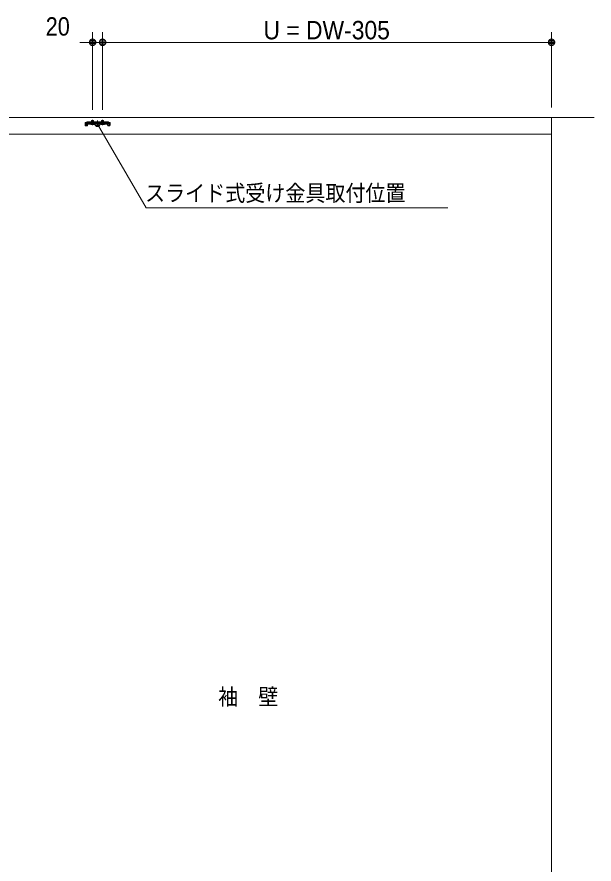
# Model space of a CAD drawing. Units: millimetres, scale not verified. Extents: x -6062 to 6062, y -3045 to 3045.
# Drawn here: x -3169 to -2019, y -1139 to 551 of the extents above; entities that cross this region are included whole.
import ezdxf
from ezdxf.enums import TextEntityAlignment as Align

# ---------------------------------------------------------------- set-up
doc = ezdxf.new("R2010")
doc.units = ezdxf.units.MM
doc.header["$LTSCALE"] = 20
for name, color, linetype, lineweight in [('0-0_2寸法-3', 7, 'Continuous', 9), ('0-1_3一般', 7, 'Continuous', 9), ('0-2_2寸法-1', 7, 'Continuous', 9), ('0-3_0', 7, 'Continuous', 9), ('0-4_2寸法-2', 7, 'Continuous', 9)]:
    doc.layers.add(name, color=color, linetype=linetype, lineweight=lineweight)
doc.styles.add('ＭＳ ゴシック', font='')
doc.styles.add('ＭＳ Ｐゴシック', font='')
doc.styles.get('ＭＳ ゴシック').set_extended_font_data('MS Gothic')
doc.styles.get('ＭＳ Ｐゴシック').set_extended_font_data('MS PGothic')

# ---------------------------------------------------------------- blocks, each defined once
blk = doc.blocks.new('_Dot')
at = {"layer": '0-3_0'}
for p, q in [((-10, 0), (-20, 0)), ((9.78, 2), (-9.78, 2)), ((7.99, 6), (-7.99, 6)), ((9.16, -3.98), (-9.16, -3.98)), ((6, -7.98), (-6, -7.98))]:
    blk.add_line(p, q, dxfattribs=at)
for points in [[(10, 0), (9.92, 1.25), (9.69, 2.49), (9.3, 3.68), (8.76, 4.82), (8.09, 5.88), (7.29, 6.85), (6.37, 7.71), (5.36, 8.44), (4.26, 9.05), (3.09, 9.51), (1.87, 9.82), (0.63, 9.98), (-0.63, 9.98), (-1.87, 9.82), (-3.09, 9.51), (-4.26, 9.05), (-5.36, 8.44), (-6.37, 7.71), (-7.29, 6.85), (-8.09, 5.88), (-8.76, 4.82), (-9.3, 3.68), (-9.69, 2.49), (-9.92, 1.25), (-10, 0), (0, 0)], [(-10, 0), (-9.92, -1.25), (-9.69, -2.49), (-9.3, -3.68), (-8.76, -4.82), (-8.09, -5.88), (-7.29, -6.85), (-6.37, -7.71), (-5.36, -8.44), (-4.26, -9.05), (-3.09, -9.51), (-1.87, -9.82), (-0.63, -9.98), (0.63, -9.98), (1.87, -9.82), (3.09, -9.51), (4.26, -9.05), (5.36, -8.44), (6.37, -7.71), (7.29, -6.85), (8.09, -5.88), (8.76, -4.82), (9.3, -3.68), (9.69, -2.49), (9.92, -1.25), (10, 0), (0, 0)]]:
    blk.add_lwpolyline(points, close=True, dxfattribs=at)
blk = doc.blocks.new('グループ-42')
at = {"layer": '0-1_3一般'}
for p, q in [((-4623.5, 7000), (-55863.5, 7000)), ((-6320, 7000), (-6320, -40000))]:
    blk.add_line(p, q, dxfattribs=at)
blk = doc.blocks.new('グループ-43')
at = {"layer": '0-1_3一般'}
for p, q in [((-24918, 6808.1), (-24867.1, 6808.1)), ((-24918, 6808.1), (-24918, 6764.1)), ((-24918, 6764.1), (-24918, 6762.1)), ((-24894, 6762.1), (-24918, 6762.1)), ((-24918, 6762.1), (-24918, 6742.1)), ((-24867.1, 6762.1), (-24918, 6762.1)), ((-24894, 6742.1), (-24894, 6762.1)), ((-24852.5, 6822.6), (-24867.1, 6808.1)), ((-24848, 6762.1), (-24867.1, 6762.1)), ((-24839.1, 6836.1), (-24852.5, 6822.6)), ((-24848, 6762.1), (-24834.5, 6775.6)), ((-24820, 6836.1), (-24839.1, 6836.1)), ((-24834.5, 6775.6), (-24820, 6790.1)), ((-24820, 6836.1), (-24720, 6836.1)), ((-24800, 6836.1), (-24820, 6826.1)), ((-24820, 6790.1), (-24820, 6836.1)), ((-24800, 6790.1), (-24820, 6790.1)), ((-24820, 6780.1), (-24820, 6790.1)), ((-24800, 6790.1), (-24820, 6780.1)), ((-24020, 6766.1), (-24820, 6766.1)), ((-24820, 6766.1), (-24820, 6742.1)), ((-24720, 6790.1), (-24800, 6790.1)), ((-24120, 6836.1), (-24720, 6836.1)), ((-24720, 6836.1), (-24720, 6825.2)), ((-24720, 6815.2), (-24720, 6825.2)), ((-24720, 6815.2), (-24720, 6790.1)), ((-24720, 6790.1), (-24720, 6784.1)), ((-24130, 6815.2), (-24710, 6815.2)), ((-24710, 6774.1), (-24130, 6774.1)), ((-24660, 6882.1), (-24660, 6836.1)), ((-24580, 6882.1), (-24660, 6882.1)), ((-24660, 6836.1), (-24660, 6756.2)), ((-24652.4, 6882.1), (-24652.4, 6836.1)), ((-24652.4, 6836.1), (-24652.4, 6756.2)), ((-24620, 6699.1), (-24620, 6905.1)), ((-24620, 6867.1), (-24620, 6749.1)), ((-24620, 6713.6), (-24620, 6797.6)), ((-24587.6, 6836.1), (-24587.6, 6882.1)), ((-24587.6, 6756.2), (-24587.6, 6836.1)), ((-24580, 6836.1), (-24580, 6882.1)), ((-24580, 6756.2), (-24580, 6836.1)), ((-24420, 6884.2), (-24420, 6730.2)), ((-24420, 6651.9), (-24420, 6853.3)), ((-24242.8, 6758.9), (-24261, 6722.1)), ((-24260, 6836.1), (-24260, 6756.2)), ((-24252.4, 6882.1), (-24252.4, 6836.1)), ((-24252.4, 6836.1), (-24252.4, 6756.2)), ((-24220, 6771), (-24242.8, 6758.9)), ((-24220, 6699.1), (-24220, 6905.1)), ((-24220, 6867.1), (-24220, 6749.1)), ((-24220, 6713.6), (-24220, 6797.6)), ((-24197.2, 6758.9), (-24220, 6771)), ((-24179, 6722.1), (-24197.2, 6758.9)), ((-24187.6, 6836.1), (-24187.6, 6882.1)), ((-24187.6, 6756.2), (-24187.6, 6836.1)), ((-24180, 6836.1), (-24180, 6882.1)), ((-24180, 6756.2), (-24180, 6836.1)), ((-24120, 6825.2), (-24120, 6836.1)), ((-24120, 6836.1), (-24020, 6836.1)), ((-24040, 6790.1), (-24120, 6790.1)), ((-24120, 6784.1), (-24120, 6790.1)), ((-24020, 6826.1), (-24040, 6836.1)), ((-24020, 6780.1), (-24040, 6790.1)), ((-24020, 6790.1), (-24040, 6790.1)), ((-24000.9, 6836.1), (-24020, 6836.1)), ((-24020, 6836.1), (-24020, 6790.1)), ((-24020, 6790.1), (-24005.5, 6775.6)), ((-24020, 6790.1), (-24020, 6780.1)), ((-24020, 6766.1), (-24020, 6742.1)), ((-23992, 6762.1), (-24005.5, 6775.6)), ((-24000.9, 6836.1), (-23987.5, 6822.6)), ((-23992, 6762.1), (-23972.9, 6762.1)), ((-23972.9, 6808.1), (-23987.5, 6822.6)), ((-23972.9, 6808.1), (-23922, 6808.1)), ((-23922, 6762.1), (-23946, 6762.1)), ((-23946, 6762.1), (-23946, 6742.1)), ((-23922, 6764.1), (-23922, 6808.1)), ((-23922, 6742.1), (-23922, 6762.1)), ((-24918, 6742.1), (-24918, 6692.1)), ((-24894, 6668.1), (-24844, 6668.1)), ((-24844, 6742.1), (-24844, 6692.1)), ((-24820, 6742.1), (-24820, 6692.1)), ((-24660, 6756.2), (-24656.2, 6742.1)), ((-24656.2, 6742.1), (-24652.4, 6756.2)), ((-24583.8, 6742.1), (-24587.6, 6756.2)), ((-24580, 6756.2), (-24587.6, 6756.2)), ((-24583.8, 6742.1), (-24580, 6756.2)), ((-24295, 6742.1), (-24145, 6742.1)), ((-24295, 6732.1), (-24295, 6742.1)), ((-24285, 6722.1), (-24295, 6732.1)), ((-24145, 6732.1), (-24295, 6732.1)), ((-24155, 6722.1), (-24285, 6722.1)), ((-24260, 6756.2), (-24256.2, 6742.1)), ((-24252.4, 6756.2), (-24260, 6756.2)), ((-24256.2, 6742.1), (-24252.4, 6756.2)), ((-24187.6, 6756.2), (-24252.4, 6756.2)), ((-24180, 6756.2), (-24187.6, 6756.2)), ((-24183.8, 6742.1), (-24187.6, 6756.2)), ((-24183.8, 6742.1), (-24180, 6756.2)), ((-24145, 6732.1), (-24155, 6722.1)), ((-24145, 6742.1), (-24145, 6732.1)), ((-23996, 6692.1), (-23996, 6742.1)), ((-23996, 6692.1), (-23946, 6692.1)), ((-23996, 6668.1), (-23946, 6668.1)), ((-23946, 6692.1), (-23946, 6742.1)), ((-23922, 6692.1), (-23922, 6742.1)), ((-53990, 6340), (-6320, 6340))]:
    blk.add_line(p, q, dxfattribs=at)
for points in [[(-6330, 7000), (-53990, 7000), (-53990, 6340)], [(-24579, 6722.1), (-24597.2, 6758.9), (-24620, 6771), (-24642.8, 6758.9), (-24661, 6722.1)], [(-24180, 6882.1), (-24260, 6882.1), (-24260, 6836.1)], [(-24120, 6790.1), (-24120, 6815.2), (-24120, 6825.2)], [(-23922, 6764.1), (-23922, 6762.1), (-23972.9, 6762.1)], [(-24894, 6742.1), (-24894, 6692.1), (-24844, 6692.1)], [(-24020, 6692.1), (-24020, 6742.1), (-24820, 6742.1)], [(-24545, 6732.1), (-24555, 6722.1), (-24685, 6722.1), (-24695, 6732.1)], [(-24587.6, 6756.2), (-24652.4, 6756.2), (-24660, 6756.2)]]:
    blk.add_lwpolyline(points, dxfattribs=at)
blk.add_lwpolyline([(-24695, 6732.1), (-24695, 6742.1), (-24545, 6742.1), (-24545, 6732.1)], close=True, dxfattribs=at)
for centre, radius, start, end in [((-24867.1, 6808.1), 46, 270, 315), ((-24820, 6790.1), 46, 90, 135), ((-24820, 6742.1), 24, 90, 180), ((-24710, 6825.2), 10, 180, 270), ((-24710, 6784.1), 10, 180, 270), ((-24130, 6825.2), 10, 270, 0), ((-24130, 6784.1), 10, 270, 0), ((-24020, 6790.1), 46, 45, 90), ((-24020, 6742.1), 24, 0, 90), ((-23972.9, 6808.1), 46, 225, 270), ((-24894, 6692.1), 24, 180, 270), ((-24844, 6692.1), 24, 270, 0), ((-23996, 6692.1), 24, 180, 270), ((-23946, 6692.1), 24, 270, 0)]:
    blk.add_arc(centre, radius, start, end, dxfattribs=at)
blk = doc.blocks.new('グループ-44')
at = {"layer": '0-1_3一般'}
for name in ['グループ-42', 'グループ-43']:
    blk.add_blockref(name, (0, 0), dxfattribs=at)

msp = doc.modelspace()

# ---------------------------------------------------------------- linework, layer by layer
at = {"layer": '0-0_2寸法-3'}
for p, q in [((-3003.61, 338.1), (-3013.39, 338.1)), ((-3008.33, 342.1), (-3008.67, 342.1)), ((-3008.33, 342.1), (-3008.67, 342.1)), ((-3004.5, 334.1), (-3012.5, 334.1))]:
    msp.add_line(p, q, dxfattribs=at)
msp.add_lwpolyline([(-2310.09, 170), (-2912.02, 170), (-3008.5, 337.1)], dxfattribs=at)
msp.add_circle((-3008.5, 337.1), 5.01, dxfattribs=at)
msp.add_circle((-3008.5, 337.1), 5.01, dxfattribs=at)
at = {"layer": '0-2_2寸法-1'}
for p, q in [((-2998.5, 365.25), (-2998.5, 520)), ((-2103.5, 370), (-2103.5, 520)), ((-2985.79, 500), (-2116.21, 500))]:
    msp.add_line(p, q, dxfattribs=at)
at = {"layer": '0-4_2寸法-2'}
for p, q in [((-3018.5, 365.25), (-3018.5, 520)), ((-2998.5, 365.25), (-2998.5, 520)), ((-3031.21, 500), (-3043.92, 500)), ((-2998.5, 500), (-3018.5, 500)), ((-2985.79, 500), (-2973.08, 500))]:
    msp.add_line(p, q, dxfattribs=at)

# ---------------------------------------------------------------- block references
at = {"layer": '0-1_3一般', "xscale": 0.05, "yscale": 0.05}
msp.add_blockref('グループ-44', (-1787.5, 0), dxfattribs=at)
at = {"layer": '0-2_2寸法-1', "xscale": 0.6356201, "yscale": 0.6356201, "rotation": 180}
msp.add_blockref('_Dot', (-2998.5, 500), dxfattribs=at)
at = {"layer": '0-2_2寸法-1', "xscale": 0.6356201, "yscale": 0.6356201}
msp.add_blockref('_Dot', (-2103.5, 500), dxfattribs=at)
at = {"layer": '0-4_2寸法-2', "xscale": 0.6356201, "yscale": 0.6356201}
msp.add_blockref('_Dot', (-3018.5, 500), dxfattribs=at)
at = {"layer": '0-4_2寸法-2', "xscale": 0.6356201, "yscale": 0.6356201, "rotation": 180}
msp.add_blockref('_Dot', (-2998.5, 500), dxfattribs=at)

# ---------------------------------------------------------------- texts
at = {"layer": '0-0_2寸法-3', "style": 'ＭＳ ゴシック', "width": 0.9}
for s, p in [('スライド式受け金具取付位置', (-2913.95, 173.34)), ('袖\u3000壁', (-2768.14, -831.22))]:
    msp.add_text(s, height=32.55, dxfattribs=at).set_placement(p, align=Align.BOTTOM_LEFT)
at = {"layer": '0-2_2寸法-1', "style": 'ＭＳ Ｐゴシック', "width": 0.95}
msp.add_text('U = DW-305', height=36.69, dxfattribs=at).set_placement((-2677.88, 495.04), align=Align.BOTTOM_LEFT)
at = {"layer": '0-4_2寸法-2', "style": 'ＭＳ Ｐゴシック', "width": 0.9}
msp.add_text('20', height=36.66, dxfattribs=at).set_placement((-3111.98, 502.48), align=Align.BOTTOM_LEFT)

doc.saveas('drawing.dxf')
